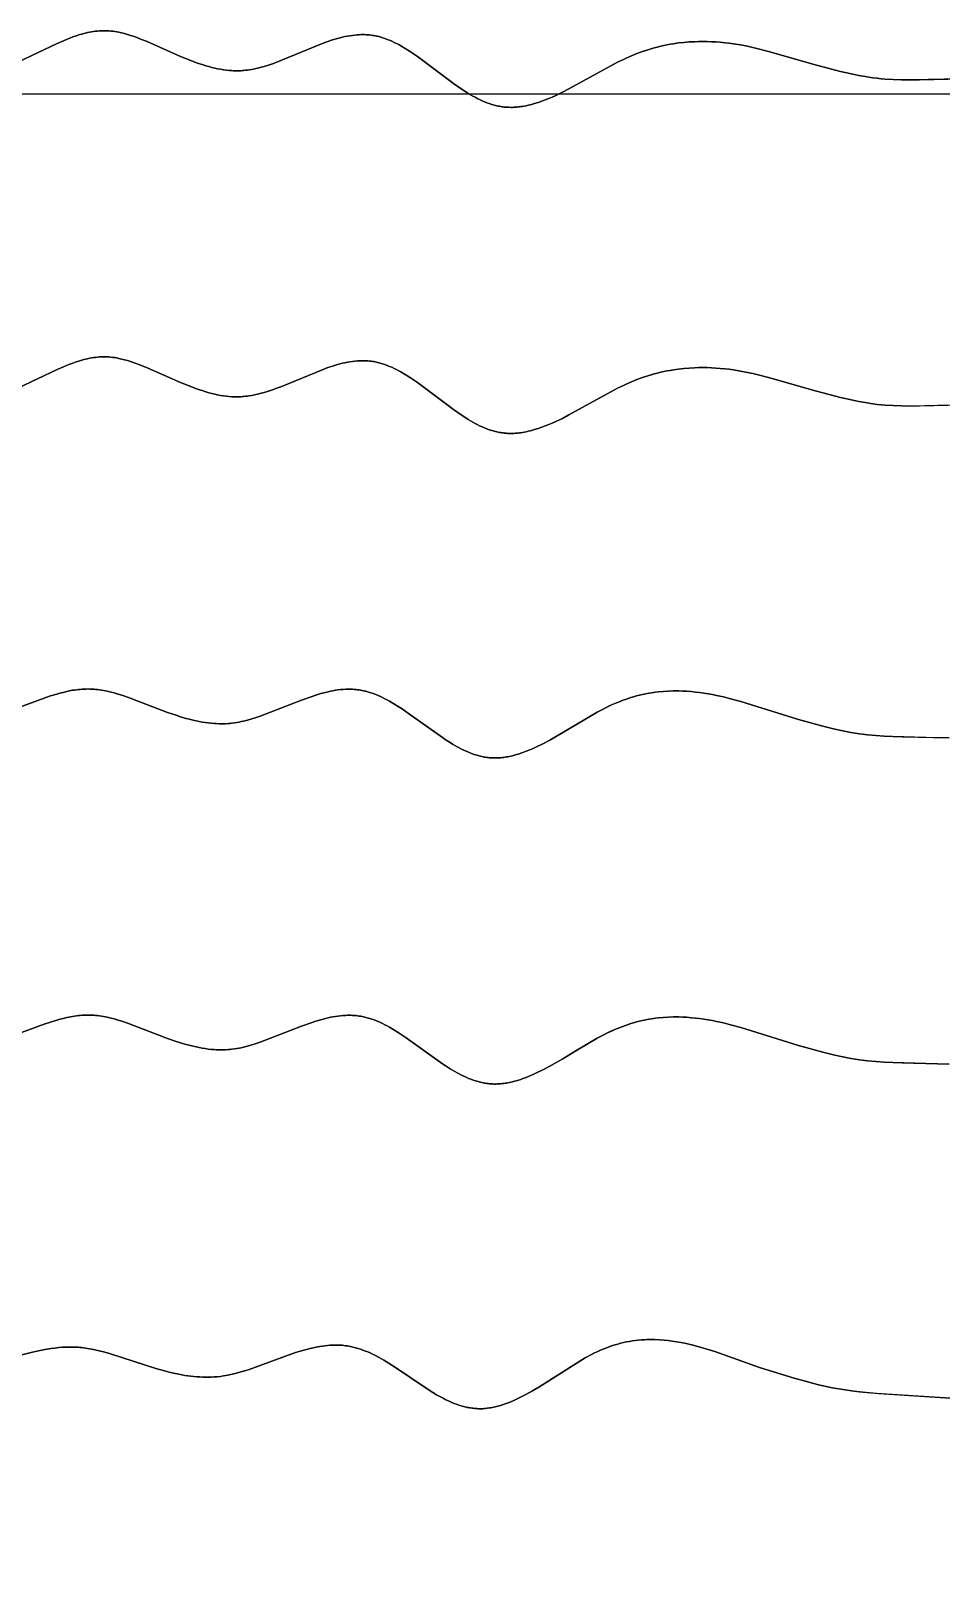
# Model space of a CAD drawing. Header units: feet. Extents: x 0 to 1.5, y 93.18 to 96.08.
# Drawn here: x 0.375 to 0.5625, y 95.6964 to 96.013 of the extents above; entities that cross this region are included whole.
import ezdxf

# ---------------------------------------------------------------- set-up
doc = ezdxf.new("R2010")
doc.units = ezdxf.units.FT
doc.header["$MEASUREMENT"] = 0
doc.layers.add('Default', color=7, linetype='Continuous', true_color=0x000000)

msp = doc.modelspace()

# ---------------------------------------------------------------- linework, layer by layer
at = {"layer": 'Default'}
for points in [[(0.37235, 96.00658), (0.38043, 96.0104), (0.38172, 96.01097), (0.38237, 96.01124), (0.38302, 96.0115), (0.38368, 96.01175), (0.38434, 96.01198), (0.38512, 96.01222), (0.38551, 96.01234), (0.38591, 96.01244), (0.3863, 96.01254), (0.3867, 96.01263), (0.3871, 96.01271), (0.3875, 96.01279), (0.38791, 96.01285), (0.38831, 96.0129), (0.38872, 96.01295), (0.38913, 96.01298), (0.38953, 96.013), (0.38994, 96.01301), (0.39035, 96.01301), (0.39076, 96.013), (0.39106, 96.01298), (0.39149, 96.01295), (0.3919, 96.0129), (0.39231, 96.01284), (0.39272, 96.01277), (0.39312, 96.0127), (0.39372, 96.01257), (0.39432, 96.01242), (0.39492, 96.01225), (0.39551, 96.01207), (0.3961, 96.01188), (0.39669, 96.01167), (0.39784, 96.01124), (0.39898, 96.01078), (0.40584, 96.00775), (0.40759, 96.00702), (0.40847, 96.00668), (0.40936, 96.00636), (0.41048, 96.00598), (0.41108, 96.0058), (0.41167, 96.00563), (0.41228, 96.00547), (0.41288, 96.00533), (0.41349, 96.0052), (0.4141, 96.00508), (0.41471, 96.00498), (0.41533, 96.0049), (0.41576, 96.00486), (0.41638, 96.00481), (0.4167, 96.0048), (0.41701, 96.00479), (0.41733, 96.00478), (0.41764, 96.00478), (0.41795, 96.00479), (0.41827, 96.0048), (0.41859, 96.00483), (0.41891, 96.00485), (0.41923, 96.00488), (0.41954, 96.00492), (0.41999, 96.00498), (0.42043, 96.00506), (0.42088, 96.00514), (0.42132, 96.00523), (0.42176, 96.00533), (0.4222, 96.00544), (0.42308, 96.00568), (0.42395, 96.00595), (0.42481, 96.00624), (0.42566, 96.00654), (0.4265, 96.00686), (0.43519, 96.01043), (0.43617, 96.01079), (0.43716, 96.01112), (0.43816, 96.01142), (0.43867, 96.01156), (0.43917, 96.01168), (0.43968, 96.0118), (0.4402, 96.0119), (0.44071, 96.01199), (0.44123, 96.01207), (0.44176, 96.01214), (0.4423, 96.01218), (0.44266, 96.01221), (0.44301, 96.01222), (0.44336, 96.01222), (0.44371, 96.01222), (0.44405, 96.01221), (0.44439, 96.01219), (0.44473, 96.01216), (0.44507, 96.01212), (0.44541, 96.01207), (0.44567, 96.01203), (0.44592, 96.01198), (0.44618, 96.01193), (0.44643, 96.01187), (0.44669, 96.01181), (0.44694, 96.01174), (0.44744, 96.01159), (0.44793, 96.01143), (0.44842, 96.01125), (0.4489, 96.01106), (0.44938, 96.01085), (0.44985, 96.01063), (0.45031, 96.0104), (0.45077, 96.01016), (0.45123, 96.00991), (0.45213, 96.00939), (0.45301, 96.00884), (0.45384, 96.00829), (0.45467, 96.00771), (0.45632, 96.00651), (0.46206, 96.00216), (0.46364, 96.00105), (0.46418, 96.0007), (0.46508, 96.00013), (0.46555, 95.99985), (0.46601, 95.99958), (0.46649, 95.99932), (0.46696, 95.99907), (0.46744, 95.99884), (0.46793, 95.99861), (0.46842, 95.9984), (0.46892, 95.9982), (0.46943, 95.99801), (0.46994, 95.99785), (0.4702, 95.99777), (0.47046, 95.9977), (0.47072, 95.99763), (0.47098, 95.99757), (0.47125, 95.99751), (0.47151, 95.99746), (0.47178, 95.99741), (0.47204, 95.99737), (0.47227, 95.99734), (0.47251, 95.99732), (0.47274, 95.9973), (0.47297, 95.99728), (0.4732, 95.99727), (0.47344, 95.99726), (0.4739, 95.99725), (0.4742, 95.99725), (0.47449, 95.99727), (0.47478, 95.99728), (0.47508, 95.9973), (0.47537, 95.99733), (0.47566, 95.99737), (0.47595, 95.9974), (0.47624, 95.99745), (0.47663, 95.99751), (0.47701, 95.99759), (0.47746, 95.99768), (0.4779, 95.99779), (0.47834, 95.9979), (0.47877, 95.99803), (0.47951, 95.99826), (0.48023, 95.99851), (0.48096, 95.99878), (0.48168, 95.99907), (0.48239, 95.99937), (0.4831, 95.99969), (0.48448, 96.00035), (0.48584, 96.00105), (0.49446, 96.00583), (0.49581, 96.00653), (0.49719, 96.0072), (0.49761, 96.00739), (0.49871, 96.00788), (0.49983, 96.00833), (0.50097, 96.00874), (0.50211, 96.00912), (0.50276, 96.00931), (0.5034, 96.0095), (0.50405, 96.00967), (0.50471, 96.00983), (0.50536, 96.00997), (0.50602, 96.01011), (0.50668, 96.01023), (0.50734, 96.01034), (0.50842, 96.0105), (0.5095, 96.01062), (0.51059, 96.01071), (0.51168, 96.01077), (0.5125, 96.0108), (0.5134, 96.0108), (0.5143, 96.01079), (0.5152, 96.01076), (0.5161, 96.01071), (0.517, 96.01064), (0.5179, 96.01055), (0.51879, 96.01045), (0.51969, 96.01033), (0.52114, 96.01009), (0.5226, 96.00981), (0.52369, 96.00957), (0.52479, 96.00931), (0.52696, 96.00875), (0.53679, 96.00595), (0.54176, 96.00463), (0.54427, 96.00406), (0.54553, 96.00381), (0.5468, 96.00358), (0.54838, 96.00335), (0.54927, 96.00324), (0.55011, 96.00315), (0.55095, 96.00308), (0.55263, 96.00297), (0.55432, 96.00291), (0.55799, 96.0029), (0.56977, 96.00319)], [(0.56977, 96.00319), (0.55641, 96.00289), (0.55432, 96.00291), (0.55263, 96.00297), (0.55095, 96.00308), (0.55011, 96.00315), (0.54927, 96.00324), (0.54838, 96.00335), (0.5468, 96.00358), (0.54553, 96.00381), (0.54427, 96.00406), (0.54176, 96.00463), (0.53679, 96.00595), (0.52696, 96.00875), (0.52479, 96.00931), (0.52369, 96.00957), (0.5226, 96.00981), (0.52114, 96.01009), (0.51969, 96.01033), (0.51879, 96.01045), (0.5179, 96.01055), (0.517, 96.01064), (0.5161, 96.01071), (0.5152, 96.01076), (0.5143, 96.01079), (0.5134, 96.0108), (0.5125, 96.0108), (0.51168, 96.01077), (0.51059, 96.01071), (0.5095, 96.01062), (0.50842, 96.0105), (0.50734, 96.01034), (0.50668, 96.01023), (0.50602, 96.01011), (0.50536, 96.00997), (0.50471, 96.00983), (0.50405, 96.00967), (0.5034, 96.0095), (0.50276, 96.00931), (0.50211, 96.00912), (0.50097, 96.00874), (0.49983, 96.00833), (0.49871, 96.00788), (0.49761, 96.00739), (0.49719, 96.0072), (0.49581, 96.00653), (0.49446, 96.00583), (0.48584, 96.00105), (0.48448, 96.00035), (0.4831, 95.99969), (0.48239, 95.99937), (0.48168, 95.99907), (0.48096, 95.99878), (0.48023, 95.99851), (0.47951, 95.99826), (0.47877, 95.99803), (0.47834, 95.9979), (0.4779, 95.99779), (0.47746, 95.99768), (0.47701, 95.99759), (0.47663, 95.99751), (0.47624, 95.99745), (0.47595, 95.9974), (0.47566, 95.99737), (0.47537, 95.99733), (0.47508, 95.9973), (0.47478, 95.99728), (0.47449, 95.99727), (0.4742, 95.99725), (0.4739, 95.99725), (0.47344, 95.99726), (0.4732, 95.99727), (0.47297, 95.99728), (0.47274, 95.9973), (0.47251, 95.99732), (0.47227, 95.99734), (0.47204, 95.99737), (0.47178, 95.99741), (0.47151, 95.99746), (0.47125, 95.99751), (0.47098, 95.99757), (0.47072, 95.99763), (0.47046, 95.9977), (0.4702, 95.99777), (0.46994, 95.99785), (0.46943, 95.99801), (0.46892, 95.9982), (0.46842, 95.9984), (0.46793, 95.99861), (0.46744, 95.99884), (0.46696, 95.99907), (0.46649, 95.99932), (0.46601, 95.99958), (0.46555, 95.99985), (0.46508, 96.00013), (0.46418, 96.0007), (0.46364, 96.00105), (0.46206, 96.00216), (0.45632, 96.00651), (0.45467, 96.00771), (0.45384, 96.00829), (0.45301, 96.00884), (0.45213, 96.00939), (0.45123, 96.00991), (0.45077, 96.01016), (0.45031, 96.0104), (0.44985, 96.01063), (0.44938, 96.01085), (0.4489, 96.01106), (0.44842, 96.01125), (0.44793, 96.01143), (0.44744, 96.01159), (0.44694, 96.01174), (0.44669, 96.01181), (0.44643, 96.01187), (0.44618, 96.01193), (0.44592, 96.01198), (0.44567, 96.01203), (0.44541, 96.01207), (0.44507, 96.01212), (0.44473, 96.01216), (0.44439, 96.01219), (0.44405, 96.01221), (0.44371, 96.01222), (0.44336, 96.01222), (0.44301, 96.01222), (0.44266, 96.01221), (0.4423, 96.01218), (0.44176, 96.01214), (0.44123, 96.01207), (0.44071, 96.01199), (0.4402, 96.0119), (0.43968, 96.0118), (0.43917, 96.01168), (0.43867, 96.01156), (0.43816, 96.01142), (0.43716, 96.01112), (0.43617, 96.01079), (0.43519, 96.01043), (0.4265, 96.00686), (0.42566, 96.00654), (0.42481, 96.00624), (0.42395, 96.00595), (0.42308, 96.00568), (0.4222, 96.00544), (0.42176, 96.00533), (0.42132, 96.00523), (0.42088, 96.00514), (0.42043, 96.00506), (0.41999, 96.00498), (0.41954, 96.00492), (0.41923, 96.00488), (0.41891, 96.00485), (0.41859, 96.00483), (0.41827, 96.0048), (0.41795, 96.00479), (0.41764, 96.00478), (0.41733, 96.00478), (0.41701, 96.00479), (0.4167, 96.0048), (0.41638, 96.00481), (0.41576, 96.00486), (0.41533, 96.0049), (0.41471, 96.00498), (0.4141, 96.00508), (0.41349, 96.0052), (0.41288, 96.00533), (0.41228, 96.00547), (0.41167, 96.00563), (0.41108, 96.0058), (0.41048, 96.00598), (0.40936, 96.00636), (0.40847, 96.00668), (0.40759, 96.00702), (0.40584, 96.00775), (0.39898, 96.01078), (0.39784, 96.01124), (0.39669, 96.01167), (0.3961, 96.01188), (0.39551, 96.01207), (0.39492, 96.01225), (0.39432, 96.01242), (0.39372, 96.01257), (0.39312, 96.0127), (0.39272, 96.01277), (0.39231, 96.01284), (0.3919, 96.0129), (0.39149, 96.01295), (0.39106, 96.01298), (0.39076, 96.013), (0.39035, 96.01301), (0.38994, 96.01301), (0.38953, 96.013), (0.38913, 96.01298), (0.38872, 96.01295), (0.38831, 96.0129), (0.38791, 96.01285), (0.3875, 96.01279), (0.3871, 96.01271), (0.3867, 96.01263), (0.3863, 96.01254), (0.38591, 96.01244), (0.38551, 96.01234), (0.38512, 96.01222), (0.38434, 96.01198), (0.38368, 96.01175), (0.38302, 96.0115), (0.38237, 96.01124), (0.38172, 96.01097), (0.38043, 96.0104), (0.37235, 96.00658)], [(0.37235, 95.93946), (0.38043, 95.94329), (0.38172, 95.94386), (0.38237, 95.94413), (0.38302, 95.94439), (0.38368, 95.94463), (0.38434, 95.94486), (0.38512, 95.94511), (0.38551, 95.94522), (0.38591, 95.94533), (0.3863, 95.94543), (0.3867, 95.94552), (0.3871, 95.9456), (0.3875, 95.94567), (0.38791, 95.94574), (0.38831, 95.94579), (0.38872, 95.94584), (0.38913, 95.94587), (0.38953, 95.94589), (0.38994, 95.9459), (0.39035, 95.9459), (0.39076, 95.94589), (0.39106, 95.94587), (0.39149, 95.94583), (0.3919, 95.94579), (0.39231, 95.94573), (0.39272, 95.94566), (0.39312, 95.94559), (0.39372, 95.94545), (0.39432, 95.9453), (0.39492, 95.94514), (0.39551, 95.94496), (0.3961, 95.94476), (0.39669, 95.94456), (0.39784, 95.94412), (0.39898, 95.94366), (0.40584, 95.94063), (0.40759, 95.93991), (0.40847, 95.93957), (0.40936, 95.93925), (0.41048, 95.93887), (0.41108, 95.93869), (0.41167, 95.93852), (0.41228, 95.93836), (0.41288, 95.93821), (0.41349, 95.93808), (0.4141, 95.93797), (0.41471, 95.93787), (0.41533, 95.93779), (0.41576, 95.93775), (0.41638, 95.9377), (0.4167, 95.93768), (0.41701, 95.93767), (0.41733, 95.93767), (0.41764, 95.93767), (0.41795, 95.93768), (0.41827, 95.93769), (0.41859, 95.93771), (0.41891, 95.93774), (0.41923, 95.93777), (0.41954, 95.93781), (0.41999, 95.93787), (0.42043, 95.93794), (0.42088, 95.93803), (0.42132, 95.93812), (0.42176, 95.93822), (0.4222, 95.93833), (0.42308, 95.93857), (0.42395, 95.93884), (0.42481, 95.93912), (0.42566, 95.93943), (0.4265, 95.93975), (0.43519, 95.94332), (0.43617, 95.94368), (0.43716, 95.94401), (0.43816, 95.94431), (0.43867, 95.94444), (0.43917, 95.94457), (0.43968, 95.94469), (0.4402, 95.94479), (0.44071, 95.94488), (0.44123, 95.94496), (0.44176, 95.94502), (0.4423, 95.94507), (0.44266, 95.94509), (0.44301, 95.94511), (0.44336, 95.94511), (0.44371, 95.94511), (0.44405, 95.9451), (0.44439, 95.94507), (0.44473, 95.94504), (0.44507, 95.94501), (0.44541, 95.94496), (0.44567, 95.94492), (0.44592, 95.94487), (0.44618, 95.94482), (0.44643, 95.94476), (0.44669, 95.94469), (0.44694, 95.94463), (0.44744, 95.94448), (0.44793, 95.94432), (0.44842, 95.94414), (0.4489, 95.94394), (0.44938, 95.94374), (0.44985, 95.94352), (0.45031, 95.94329), (0.45077, 95.94305), (0.45123, 95.9428), (0.45213, 95.94227), (0.45301, 95.94173), (0.45384, 95.94118), (0.45467, 95.9406), (0.45632, 95.9394), (0.46206, 95.93505), (0.46364, 95.93394), (0.46418, 95.93359), (0.46508, 95.93302), (0.46555, 95.93274), (0.46601, 95.93247), (0.46649, 95.93221), (0.46696, 95.93196), (0.46744, 95.93172), (0.46793, 95.9315), (0.46842, 95.93129), (0.46892, 95.93109), (0.46943, 95.9309), (0.46994, 95.93074), (0.4702, 95.93066), (0.47046, 95.93059), (0.47072, 95.93052), (0.47098, 95.93046), (0.47125, 95.9304), (0.47151, 95.93035), (0.47178, 95.9303), (0.47204, 95.93026), (0.47227, 95.93023), (0.47251, 95.93021), (0.47274, 95.93018), (0.47297, 95.93017), (0.4732, 95.93015), (0.47344, 95.93014), (0.4739, 95.93014), (0.4742, 95.93014), (0.47449, 95.93015), (0.47478, 95.93017), (0.47508, 95.93019), (0.47537, 95.93022), (0.47566, 95.93025), (0.47595, 95.93029), (0.47624, 95.93034), (0.47663, 95.9304), (0.47701, 95.93047), (0.47746, 95.93057), (0.4779, 95.93068), (0.47834, 95.93079), (0.47877, 95.93092), (0.47951, 95.93114), (0.48023, 95.93139), (0.48096, 95.93167), (0.48168, 95.93195), (0.48239, 95.93226), (0.4831, 95.93257), (0.48448, 95.93324), (0.48584, 95.93393), (0.49446, 95.93871), (0.49581, 95.93942), (0.49719, 95.94009), (0.49761, 95.94028), (0.49871, 95.94076), (0.49983, 95.94121), (0.50097, 95.94163), (0.50211, 95.942), (0.50276, 95.9422), (0.5034, 95.94238), (0.50405, 95.94255), (0.50471, 95.94271), (0.50536, 95.94286), (0.50602, 95.943), (0.50668, 95.94312), (0.50734, 95.94323), (0.50842, 95.94339), (0.5095, 95.94351), (0.51059, 95.9436), (0.51168, 95.94366), (0.5125, 95.94368), (0.5134, 95.94369), (0.5143, 95.94368), (0.5152, 95.94365), (0.5161, 95.9436), (0.517, 95.94353), (0.5179, 95.94344), (0.51879, 95.94334), (0.51969, 95.94321), (0.52114, 95.94298), (0.5226, 95.9427), (0.52369, 95.94246), (0.52479, 95.9422), (0.52696, 95.94163), (0.53679, 95.93883), (0.54176, 95.93752), (0.54427, 95.93695), (0.54553, 95.9367), (0.5468, 95.93647), (0.54838, 95.93623), (0.54927, 95.93612), (0.55011, 95.93604), (0.55095, 95.93596), (0.55263, 95.93586), (0.55432, 95.9358), (0.55799, 95.93578), (0.56977, 95.93608)], [(0.56977, 95.93608), (0.55641, 95.93577), (0.55432, 95.9358), (0.55263, 95.93586), (0.55095, 95.93596), (0.55011, 95.93604), (0.54927, 95.93612), (0.54838, 95.93623), (0.5468, 95.93647), (0.54553, 95.9367), (0.54427, 95.93695), (0.54176, 95.93752), (0.53679, 95.93883), (0.52696, 95.94163), (0.52479, 95.9422), (0.52369, 95.94246), (0.5226, 95.9427), (0.52114, 95.94298), (0.51969, 95.94321), (0.51879, 95.94334), (0.5179, 95.94344), (0.517, 95.94353), (0.5161, 95.9436), (0.5152, 95.94365), (0.5143, 95.94368), (0.5134, 95.94369), (0.5125, 95.94368), (0.51168, 95.94366), (0.51059, 95.9436), (0.5095, 95.94351), (0.50842, 95.94339), (0.50734, 95.94323), (0.50668, 95.94312), (0.50602, 95.943), (0.50536, 95.94286), (0.50471, 95.94271), (0.50405, 95.94255), (0.5034, 95.94238), (0.50276, 95.9422), (0.50211, 95.942), (0.50097, 95.94163), (0.49983, 95.94121), (0.49871, 95.94076), (0.49761, 95.94028), (0.49719, 95.94009), (0.49581, 95.93942), (0.49446, 95.93871), (0.48584, 95.93393), (0.48448, 95.93324), (0.4831, 95.93257), (0.48239, 95.93226), (0.48168, 95.93195), (0.48096, 95.93167), (0.48023, 95.93139), (0.47951, 95.93114), (0.47877, 95.93092), (0.47834, 95.93079), (0.4779, 95.93068), (0.47746, 95.93057), (0.47701, 95.93047), (0.47663, 95.9304), (0.47624, 95.93034), (0.47595, 95.93029), (0.47566, 95.93025), (0.47537, 95.93022), (0.47508, 95.93019), (0.47478, 95.93017), (0.47449, 95.93015), (0.4742, 95.93014), (0.4739, 95.93014), (0.47344, 95.93014), (0.4732, 95.93015), (0.47297, 95.93017), (0.47274, 95.93018), (0.47251, 95.93021), (0.47227, 95.93023), (0.47204, 95.93026), (0.47178, 95.9303), (0.47151, 95.93035), (0.47125, 95.9304), (0.47098, 95.93046), (0.47072, 95.93052), (0.47046, 95.93059), (0.4702, 95.93066), (0.46994, 95.93074), (0.46943, 95.9309), (0.46892, 95.93109), (0.46842, 95.93129), (0.46793, 95.9315), (0.46744, 95.93172), (0.46696, 95.93196), (0.46649, 95.93221), (0.46601, 95.93247), (0.46555, 95.93274), (0.46508, 95.93302), (0.46418, 95.93359), (0.46364, 95.93394), (0.46206, 95.93505), (0.45632, 95.9394), (0.45467, 95.9406), (0.45384, 95.94118), (0.45301, 95.94173), (0.45213, 95.94227), (0.45123, 95.9428), (0.45077, 95.94305), (0.45031, 95.94329), (0.44985, 95.94352), (0.44938, 95.94374), (0.4489, 95.94394), (0.44842, 95.94414), (0.44793, 95.94432), (0.44744, 95.94448), (0.44694, 95.94463), (0.44669, 95.94469), (0.44643, 95.94476), (0.44618, 95.94482), (0.44592, 95.94487), (0.44567, 95.94492), (0.44541, 95.94496), (0.44507, 95.94501), (0.44473, 95.94504), (0.44439, 95.94507), (0.44405, 95.9451), (0.44371, 95.94511), (0.44336, 95.94511), (0.44301, 95.94511), (0.44266, 95.94509), (0.4423, 95.94507), (0.44176, 95.94502), (0.44123, 95.94496), (0.44071, 95.94488), (0.4402, 95.94479), (0.43968, 95.94469), (0.43917, 95.94457), (0.43867, 95.94444), (0.43816, 95.94431), (0.43716, 95.94401), (0.43617, 95.94368), (0.43519, 95.94332), (0.4265, 95.93975), (0.42566, 95.93943), (0.42481, 95.93912), (0.42395, 95.93884), (0.42308, 95.93857), (0.4222, 95.93833), (0.42176, 95.93822), (0.42132, 95.93812), (0.42088, 95.93803), (0.42043, 95.93794), (0.41999, 95.93787), (0.41954, 95.93781), (0.41923, 95.93777), (0.41891, 95.93774), (0.41859, 95.93771), (0.41827, 95.93769), (0.41795, 95.93768), (0.41764, 95.93767), (0.41733, 95.93767), (0.41701, 95.93767), (0.4167, 95.93768), (0.41638, 95.9377), (0.41576, 95.93775), (0.41533, 95.93779), (0.41471, 95.93787), (0.4141, 95.93797), (0.41349, 95.93808), (0.41288, 95.93821), (0.41228, 95.93836), (0.41167, 95.93852), (0.41108, 95.93869), (0.41048, 95.93887), (0.40936, 95.93925), (0.40847, 95.93957), (0.40759, 95.93991), (0.40584, 95.94063), (0.39898, 95.94366), (0.39784, 95.94412), (0.39669, 95.94456), (0.3961, 95.94476), (0.39551, 95.94496), (0.39492, 95.94514), (0.39432, 95.9453), (0.39372, 95.94545), (0.39312, 95.94559), (0.39272, 95.94566), (0.39231, 95.94573), (0.3919, 95.94579), (0.39149, 95.94583), (0.39106, 95.94587), (0.39076, 95.94589), (0.39035, 95.9459), (0.38994, 95.9459), (0.38953, 95.94589), (0.38913, 95.94587), (0.38872, 95.94584), (0.38831, 95.94579), (0.38791, 95.94574), (0.3875, 95.94567), (0.3871, 95.9456), (0.3867, 95.94552), (0.3863, 95.94543), (0.38591, 95.94533), (0.38551, 95.94522), (0.38512, 95.94511), (0.38434, 95.94486), (0.38368, 95.94463), (0.38302, 95.94439), (0.38237, 95.94413), (0.38172, 95.94386), (0.38043, 95.94329), (0.37235, 95.93946)], [(0.36975, 95.87271), (0.37779, 95.87566), (0.37906, 95.87609), (0.38035, 95.87649), (0.381, 95.87668), (0.38165, 95.87684), (0.38244, 95.87703), (0.38323, 95.87719), (0.38362, 95.87726), (0.38402, 95.87732), (0.38442, 95.87737), (0.38481, 95.87742), (0.38521, 95.87746), (0.38561, 95.87749), (0.38601, 95.87751), (0.38641, 95.87752), (0.38682, 95.87753), (0.38722, 95.87752), (0.38763, 95.87751), (0.38803, 95.87748), (0.38834, 95.87746), (0.38876, 95.87741), (0.38917, 95.87736), (0.38958, 95.8773), (0.38999, 95.87723), (0.39039, 95.87715), (0.39099, 95.87702), (0.39159, 95.87688), (0.39218, 95.87672), (0.39277, 95.87655), (0.39395, 95.87619), (0.39511, 95.87579), (0.40318, 95.87272), (0.40495, 95.87211), (0.40584, 95.87183), (0.40674, 95.87156), (0.40787, 95.87125), (0.40847, 95.8711), (0.40908, 95.87097), (0.40969, 95.87084), (0.4103, 95.87073), (0.41091, 95.87063), (0.41152, 95.87055), (0.41214, 95.87048), (0.41276, 95.87042), (0.41319, 95.8704), (0.41382, 95.87037), (0.41445, 95.87037), (0.41509, 95.87039), (0.41572, 95.87043), (0.41604, 95.87046), (0.41636, 95.87049), (0.417, 95.87057), (0.41745, 95.87065), (0.41789, 95.87073), (0.41833, 95.87081), (0.41878, 95.87091), (0.41966, 95.87113), (0.42054, 95.87137), (0.42141, 95.87164), (0.42227, 95.87193), (0.43077, 95.87524), (0.43272, 95.87595), (0.43371, 95.87628), (0.43471, 95.87658), (0.43571, 95.87684), (0.43622, 95.87696), (0.43673, 95.87707), (0.43724, 95.87717), (0.43776, 95.87726), (0.43827, 95.87734), (0.43879, 95.8774), (0.43933, 95.87744), (0.43987, 95.87748), (0.44023, 95.87749), (0.44058, 95.87749), (0.44093, 95.87748), (0.44128, 95.87747), (0.44163, 95.87745), (0.44198, 95.87742), (0.44232, 95.87738), (0.44266, 95.87733), (0.443, 95.87727), (0.44326, 95.87723), (0.44352, 95.87717), (0.44378, 95.87711), (0.44403, 95.87705), (0.44454, 95.87691), (0.44504, 95.87676), (0.44554, 95.87659), (0.44603, 95.8764), (0.44652, 95.8762), (0.447, 95.87599), (0.44747, 95.87577), (0.44794, 95.87553), (0.44841, 95.87529), (0.44887, 95.87504), (0.44978, 95.87451), (0.45067, 95.87396), (0.4515, 95.87342), (0.45234, 95.87286), (0.45977, 95.86752), (0.46056, 95.86699), (0.46135, 95.86649), (0.46188, 95.86616), (0.46279, 95.86565), (0.46325, 95.8654), (0.46372, 95.86516), (0.46419, 95.86493), (0.46466, 95.86471), (0.46514, 95.86451), (0.46563, 95.86431), (0.46612, 95.86413), (0.46662, 95.86397), (0.46712, 95.86382), (0.46737, 95.86375), (0.46762, 95.86369), (0.46788, 95.86363), (0.46814, 95.86358), (0.46839, 95.86353), (0.46865, 95.86349), (0.46891, 95.86345), (0.46917, 95.86341), (0.46943, 95.86339), (0.46969, 95.86337), (0.46992, 95.86335), (0.47015, 95.86334), (0.47038, 95.86333), (0.47061, 95.86333), (0.47084, 95.86334), (0.47107, 95.86334), (0.47153, 95.86337), (0.47182, 95.86339), (0.47211, 95.86342), (0.4724, 95.86345), (0.47269, 95.8635), (0.47298, 95.86354), (0.47326, 95.86359), (0.47384, 95.86371), (0.47421, 95.8638), (0.47459, 95.8639), (0.47503, 95.86402), (0.47546, 95.86415), (0.4759, 95.86429), (0.47632, 95.86444), (0.47704, 95.8647), (0.47775, 95.86499), (0.47846, 95.8653), (0.47917, 95.86562), (0.48056, 95.86631), (0.48191, 95.86702), (0.48458, 95.86855), (0.48722, 95.87014), (0.48943, 95.87146), (0.49167, 95.87275), (0.49299, 95.87346), (0.49366, 95.87379), (0.49474, 95.87431), (0.49528, 95.87454), (0.49582, 95.87477), (0.49636, 95.87499), (0.4969, 95.8752), (0.49745, 95.8754), (0.49801, 95.87558), (0.49856, 95.87576), (0.49913, 95.87593), (0.49975, 95.8761), (0.50038, 95.87626), (0.50101, 95.87641), (0.50165, 95.87654), (0.50228, 95.87666), (0.50292, 95.87677), (0.50357, 95.87686), (0.50421, 95.87694), (0.50526, 95.87704), (0.50632, 95.8771), (0.50737, 95.87713), (0.50843, 95.87713), (0.50923, 95.87711), (0.51011, 95.87706), (0.51099, 95.877), (0.51187, 95.87691), (0.51275, 95.87681), (0.51363, 95.87668), (0.5145, 95.87654), (0.51537, 95.87639), (0.51624, 95.87622), (0.51767, 95.8759), (0.51909, 95.87554), (0.52124, 95.87494), (0.53312, 95.87126), (0.5381, 95.86987), (0.54062, 95.86926), (0.54188, 95.86899), (0.54385, 95.86861), (0.54564, 95.86833), (0.54733, 95.86811), (0.54903, 95.86795), (0.55073, 95.86783), (0.55444, 95.86766), (0.56412, 95.86745)], [(0.56412, 95.86745), (0.56175, 95.86749), (0.55244, 95.86774), (0.55073, 95.86783), (0.54903, 95.86795), (0.54733, 95.86811), (0.54564, 95.86833), (0.54385, 95.86861), (0.54188, 95.86899), (0.54062, 95.86926), (0.5381, 95.86987), (0.53312, 95.87126), (0.52124, 95.87494), (0.51909, 95.87554), (0.51767, 95.8759), (0.51624, 95.87622), (0.51537, 95.87639), (0.5145, 95.87654), (0.51363, 95.87668), (0.51275, 95.87681), (0.51187, 95.87691), (0.51099, 95.877), (0.51011, 95.87706), (0.50923, 95.87711), (0.50843, 95.87713), (0.50737, 95.87713), (0.50632, 95.8771), (0.50526, 95.87704), (0.50421, 95.87694), (0.50357, 95.87686), (0.50292, 95.87677), (0.50228, 95.87666), (0.50165, 95.87654), (0.50101, 95.87641), (0.50038, 95.87626), (0.49975, 95.8761), (0.49913, 95.87593), (0.49856, 95.87576), (0.49801, 95.87558), (0.49745, 95.8754), (0.4969, 95.8752), (0.49636, 95.87499), (0.49582, 95.87477), (0.49528, 95.87454), (0.49434, 95.87412), (0.49366, 95.87379), (0.49299, 95.87346), (0.49167, 95.87275), (0.48943, 95.87146), (0.48722, 95.87014), (0.48458, 95.86855), (0.48191, 95.86702), (0.48056, 95.86631), (0.47917, 95.86562), (0.47846, 95.8653), (0.47775, 95.86499), (0.47704, 95.8647), (0.47632, 95.86444), (0.4759, 95.86429), (0.47546, 95.86415), (0.47503, 95.86402), (0.47459, 95.8639), (0.47421, 95.8638), (0.47384, 95.86371), (0.47326, 95.86359), (0.47298, 95.86354), (0.47269, 95.8635), (0.4724, 95.86345), (0.47211, 95.86342), (0.47182, 95.86339), (0.47153, 95.86337), (0.47107, 95.86334), (0.47084, 95.86334), (0.47061, 95.86333), (0.47038, 95.86333), (0.47015, 95.86334), (0.46992, 95.86335), (0.46969, 95.86337), (0.46943, 95.86339), (0.46917, 95.86341), (0.46891, 95.86345), (0.46865, 95.86349), (0.46839, 95.86353), (0.46814, 95.86358), (0.46788, 95.86363), (0.46762, 95.86369), (0.46737, 95.86375), (0.46712, 95.86382), (0.46662, 95.86397), (0.46612, 95.86413), (0.46563, 95.86431), (0.46514, 95.86451), (0.46466, 95.86471), (0.46419, 95.86493), (0.46372, 95.86516), (0.46325, 95.8654), (0.46279, 95.86565), (0.46188, 95.86616), (0.46135, 95.86649), (0.46056, 95.86699), (0.45977, 95.86752), (0.45234, 95.87286), (0.4515, 95.87342), (0.45067, 95.87396), (0.44978, 95.87451), (0.44887, 95.87504), (0.44841, 95.87529), (0.44794, 95.87553), (0.44747, 95.87577), (0.447, 95.87599), (0.44652, 95.8762), (0.44603, 95.8764), (0.44554, 95.87659), (0.44504, 95.87676), (0.44454, 95.87691), (0.44403, 95.87705), (0.44378, 95.87711), (0.44352, 95.87717), (0.44326, 95.87723), (0.443, 95.87727), (0.44266, 95.87733), (0.44232, 95.87738), (0.44198, 95.87742), (0.44163, 95.87745), (0.44128, 95.87747), (0.44093, 95.87748), (0.44058, 95.87749), (0.44023, 95.87749), (0.43987, 95.87748), (0.43933, 95.87744), (0.43879, 95.8774), (0.43827, 95.87734), (0.43776, 95.87726), (0.43724, 95.87717), (0.43673, 95.87707), (0.43622, 95.87696), (0.43571, 95.87684), (0.43471, 95.87658), (0.43371, 95.87628), (0.43272, 95.87595), (0.43077, 95.87524), (0.42227, 95.87193), (0.42141, 95.87164), (0.42054, 95.87137), (0.41966, 95.87113), (0.41878, 95.87091), (0.41833, 95.87081), (0.41789, 95.87073), (0.41745, 95.87065), (0.417, 95.87057), (0.41636, 95.87049), (0.41604, 95.87046), (0.41572, 95.87043), (0.41509, 95.87039), (0.41445, 95.87037), (0.41382, 95.87037), (0.41319, 95.8704), (0.41276, 95.87042), (0.41214, 95.87048), (0.41152, 95.87055), (0.41091, 95.87063), (0.4103, 95.87073), (0.40969, 95.87084), (0.40908, 95.87097), (0.40847, 95.8711), (0.40787, 95.87125), (0.40674, 95.87156), (0.40584, 95.87183), (0.40495, 95.87211), (0.40318, 95.87272), (0.39511, 95.87579), (0.39395, 95.87619), (0.39277, 95.87655), (0.39218, 95.87672), (0.39159, 95.87688), (0.39099, 95.87702), (0.39039, 95.87715), (0.38999, 95.87723), (0.38958, 95.8773), (0.38917, 95.87736), (0.38876, 95.87741), (0.38834, 95.87746), (0.38803, 95.87748), (0.38763, 95.87751), (0.38722, 95.87752), (0.38682, 95.87753), (0.38641, 95.87752), (0.38601, 95.87751), (0.38561, 95.87749), (0.38521, 95.87746), (0.38481, 95.87742), (0.38442, 95.87737), (0.38402, 95.87732), (0.38362, 95.87726), (0.38323, 95.87719), (0.38244, 95.87703), (0.38165, 95.87684), (0.381, 95.87668), (0.38035, 95.87649), (0.37906, 95.87609), (0.37779, 95.87566), (0.36975, 95.87271)], [(0.36975, 95.8056), (0.37779, 95.80855), (0.37906, 95.80898), (0.38035, 95.80938), (0.381, 95.80956), (0.38165, 95.80973), (0.38244, 95.80992), (0.38323, 95.81007), (0.38362, 95.81014), (0.38402, 95.81021), (0.38442, 95.81026), (0.38481, 95.81031), (0.38521, 95.81035), (0.38561, 95.81038), (0.38601, 95.8104), (0.38641, 95.81041), (0.38682, 95.81042), (0.38722, 95.81041), (0.38763, 95.8104), (0.38803, 95.81037), (0.38834, 95.81035), (0.38876, 95.8103), (0.38917, 95.81025), (0.38958, 95.81019), (0.38999, 95.81012), (0.39039, 95.81004), (0.39099, 95.80991), (0.39159, 95.80977), (0.39218, 95.80961), (0.39277, 95.80944), (0.39395, 95.80908), (0.39511, 95.80868), (0.40318, 95.80561), (0.40495, 95.805), (0.40584, 95.80472), (0.40674, 95.80445), (0.40787, 95.80414), (0.40847, 95.80399), (0.40908, 95.80385), (0.40969, 95.80373), (0.4103, 95.80362), (0.41091, 95.80352), (0.41152, 95.80343), (0.41214, 95.80336), (0.41276, 95.80331), (0.41319, 95.80328), (0.41382, 95.80326), (0.41445, 95.80326), (0.41509, 95.80328), (0.41572, 95.80332), (0.41604, 95.80334), (0.41636, 95.80338), (0.417, 95.80346), (0.41745, 95.80353), (0.41789, 95.80361), (0.41833, 95.8037), (0.41878, 95.8038), (0.41966, 95.80402), (0.42054, 95.80426), (0.42141, 95.80453), (0.42227, 95.80481), (0.43077, 95.80813), (0.43272, 95.80884), (0.43371, 95.80916), (0.43471, 95.80946), (0.43571, 95.80973), (0.43622, 95.80985), (0.43673, 95.80996), (0.43724, 95.81006), (0.43776, 95.81015), (0.43827, 95.81022), (0.43879, 95.81028), (0.43933, 95.81033), (0.43987, 95.81036), (0.44023, 95.81037), (0.44058, 95.81038), (0.44093, 95.81037), (0.44128, 95.81036), (0.44163, 95.81033), (0.44198, 95.8103), (0.44232, 95.81027), (0.44266, 95.81022), (0.443, 95.81016), (0.44326, 95.81011), (0.44352, 95.81006), (0.44378, 95.81), (0.44403, 95.80994), (0.44454, 95.8098), (0.44504, 95.80964), (0.44554, 95.80947), (0.44603, 95.80929), (0.44652, 95.80909), (0.447, 95.80888), (0.44747, 95.80865), (0.44794, 95.80842), (0.44841, 95.80818), (0.44887, 95.80793), (0.44978, 95.8074), (0.45067, 95.80685), (0.4515, 95.80631), (0.45234, 95.80575), (0.45977, 95.8004), (0.46056, 95.79988), (0.46135, 95.79938), (0.46188, 95.79905), (0.46279, 95.79853), (0.46325, 95.79829), (0.46372, 95.79805), (0.46419, 95.79782), (0.46466, 95.7976), (0.46514, 95.79739), (0.46563, 95.7972), (0.46612, 95.79702), (0.46662, 95.79686), (0.46712, 95.79671), (0.46737, 95.79664), (0.46762, 95.79658), (0.46788, 95.79652), (0.46814, 95.79647), (0.46839, 95.79642), (0.46865, 95.79637), (0.46891, 95.79634), (0.46917, 95.7963), (0.46943, 95.79627), (0.46969, 95.79625), (0.46992, 95.79624), (0.47015, 95.79623), (0.47038, 95.79622), (0.47061, 95.79622), (0.47084, 95.79622), (0.47107, 95.79623), (0.47153, 95.79625), (0.47182, 95.79628), (0.47211, 95.79631), (0.4724, 95.79634), (0.47269, 95.79638), (0.47298, 95.79643), (0.47326, 95.79648), (0.47384, 95.7966), (0.47421, 95.79669), (0.47459, 95.79678), (0.47503, 95.79691), (0.47546, 95.79704), (0.4759, 95.79718), (0.47632, 95.79733), (0.47704, 95.79759), (0.47775, 95.79788), (0.47846, 95.79819), (0.47917, 95.79851), (0.48056, 95.79919), (0.48191, 95.79991), (0.48458, 95.80144), (0.48722, 95.80302), (0.48943, 95.80435), (0.49167, 95.80564), (0.49299, 95.80634), (0.49366, 95.80668), (0.49474, 95.80719), (0.49528, 95.80743), (0.49582, 95.80766), (0.49636, 95.80788), (0.4969, 95.80809), (0.49745, 95.80828), (0.49801, 95.80847), (0.49856, 95.80865), (0.49913, 95.80882), (0.49975, 95.80899), (0.50038, 95.80915), (0.50101, 95.8093), (0.50165, 95.80943), (0.50228, 95.80955), (0.50292, 95.80966), (0.50357, 95.80975), (0.50421, 95.80983), (0.50526, 95.80993), (0.50632, 95.80999), (0.50737, 95.81002), (0.50843, 95.81002), (0.50923, 95.81), (0.51011, 95.80995), (0.51099, 95.80988), (0.51187, 95.8098), (0.51275, 95.80969), (0.51363, 95.80957), (0.5145, 95.80943), (0.51537, 95.80928), (0.51624, 95.8091), (0.51767, 95.80879), (0.51909, 95.80843), (0.52124, 95.80783), (0.53312, 95.80415), (0.5381, 95.80276), (0.54062, 95.80215), (0.54188, 95.80187), (0.54385, 95.8015), (0.54564, 95.80121), (0.54733, 95.801), (0.54903, 95.80084), (0.55073, 95.80072), (0.55444, 95.80055), (0.56412, 95.80034)], [(0.56412, 95.80034), (0.56175, 95.80037), (0.55244, 95.80063), (0.55073, 95.80072), (0.54903, 95.80084), (0.54733, 95.801), (0.54564, 95.80121), (0.54385, 95.8015), (0.54188, 95.80187), (0.54062, 95.80215), (0.5381, 95.80276), (0.53312, 95.80415), (0.52124, 95.80783), (0.51909, 95.80843), (0.51767, 95.80879), (0.51624, 95.8091), (0.51537, 95.80928), (0.5145, 95.80943), (0.51363, 95.80957), (0.51275, 95.80969), (0.51187, 95.8098), (0.51099, 95.80988), (0.51011, 95.80995), (0.50923, 95.81), (0.50843, 95.81002), (0.50737, 95.81002), (0.50632, 95.80999), (0.50526, 95.80993), (0.50421, 95.80983), (0.50357, 95.80975), (0.50292, 95.80966), (0.50228, 95.80955), (0.50165, 95.80943), (0.50101, 95.8093), (0.50038, 95.80915), (0.49975, 95.80899), (0.49913, 95.80882), (0.49856, 95.80865), (0.49801, 95.80847), (0.49745, 95.80828), (0.4969, 95.80809), (0.49636, 95.80788), (0.49582, 95.80766), (0.49528, 95.80743), (0.49434, 95.80701), (0.49366, 95.80668), (0.49299, 95.80634), (0.49167, 95.80564), (0.48943, 95.80435), (0.48722, 95.80302), (0.48458, 95.80144), (0.48191, 95.79991), (0.48056, 95.79919), (0.47917, 95.79851), (0.47846, 95.79819), (0.47775, 95.79788), (0.47704, 95.79759), (0.47632, 95.79733), (0.4759, 95.79718), (0.47546, 95.79704), (0.47503, 95.79691), (0.47459, 95.79678), (0.47421, 95.79669), (0.47384, 95.7966), (0.47326, 95.79648), (0.47298, 95.79643), (0.47269, 95.79638), (0.4724, 95.79634), (0.47211, 95.79631), (0.47182, 95.79628), (0.47153, 95.79625), (0.47107, 95.79623), (0.47084, 95.79622), (0.47061, 95.79622), (0.47038, 95.79622), (0.47015, 95.79623), (0.46992, 95.79624), (0.46969, 95.79625), (0.46943, 95.79627), (0.46917, 95.7963), (0.46891, 95.79634), (0.46865, 95.79637), (0.46839, 95.79642), (0.46814, 95.79647), (0.46788, 95.79652), (0.46762, 95.79658), (0.46737, 95.79664), (0.46712, 95.79671), (0.46662, 95.79686), (0.46612, 95.79702), (0.46563, 95.7972), (0.46514, 95.79739), (0.46466, 95.7976), (0.46419, 95.79782), (0.46372, 95.79805), (0.46325, 95.79829), (0.46279, 95.79853), (0.46188, 95.79905), (0.46135, 95.79938), (0.46056, 95.79988), (0.45977, 95.8004), (0.45234, 95.80575), (0.4515, 95.80631), (0.45067, 95.80685), (0.44978, 95.8074), (0.44887, 95.80793), (0.44841, 95.80818), (0.44794, 95.80842), (0.44747, 95.80865), (0.447, 95.80888), (0.44652, 95.80909), (0.44603, 95.80929), (0.44554, 95.80947), (0.44504, 95.80964), (0.44454, 95.8098), (0.44403, 95.80994), (0.44378, 95.81), (0.44352, 95.81006), (0.44326, 95.81011), (0.443, 95.81016), (0.44266, 95.81022), (0.44232, 95.81027), (0.44198, 95.8103), (0.44163, 95.81033), (0.44128, 95.81036), (0.44093, 95.81037), (0.44058, 95.81038), (0.44023, 95.81037), (0.43987, 95.81036), (0.43933, 95.81033), (0.43879, 95.81028), (0.43827, 95.81022), (0.43776, 95.81015), (0.43724, 95.81006), (0.43673, 95.80996), (0.43622, 95.80985), (0.43571, 95.80973), (0.43471, 95.80946), (0.43371, 95.80916), (0.43272, 95.80884), (0.43077, 95.80813), (0.42227, 95.80481), (0.42141, 95.80453), (0.42054, 95.80426), (0.41966, 95.80402), (0.41878, 95.8038), (0.41833, 95.8037), (0.41789, 95.80361), (0.41745, 95.80353), (0.417, 95.80346), (0.41636, 95.80338), (0.41604, 95.80334), (0.41572, 95.80332), (0.41509, 95.80328), (0.41445, 95.80326), (0.41382, 95.80326), (0.41319, 95.80328), (0.41276, 95.80331), (0.41214, 95.80336), (0.41152, 95.80343), (0.41091, 95.80352), (0.4103, 95.80362), (0.40969, 95.80373), (0.40908, 95.80385), (0.40847, 95.80399), (0.40787, 95.80414), (0.40674, 95.80445), (0.40584, 95.80472), (0.40495, 95.805), (0.40318, 95.80561), (0.39511, 95.80868), (0.39395, 95.80908), (0.39277, 95.80944), (0.39218, 95.80961), (0.39159, 95.80977), (0.39099, 95.80991), (0.39039, 95.81004), (0.38999, 95.81012), (0.38958, 95.81019), (0.38917, 95.81025), (0.38876, 95.8103), (0.38834, 95.81035), (0.38803, 95.81037), (0.38763, 95.8104), (0.38722, 95.81041), (0.38682, 95.81042), (0.38641, 95.81041), (0.38601, 95.8104), (0.38561, 95.81038), (0.38521, 95.81035), (0.38481, 95.81031), (0.38442, 95.81026), (0.38402, 95.81021), (0.38362, 95.81014), (0.38323, 95.81007), (0.38244, 95.80992), (0.38165, 95.80973), (0.381, 95.80956), (0.38035, 95.80938), (0.37906, 95.80898), (0.37779, 95.80855), (0.36975, 95.8056)], [(0.36732, 95.73902), (0.37534, 95.74102), (0.3766, 95.74131), (0.37788, 95.74156), (0.37916, 95.74177), (0.37995, 95.74188), (0.38075, 95.74196), (0.38155, 95.74203), (0.38234, 95.74207), (0.38314, 95.74208), (0.38393, 95.74207), (0.38433, 95.74206), (0.38473, 95.74203), (0.38513, 95.742), (0.38584, 95.74193), (0.38626, 95.74187), (0.38708, 95.74174), (0.3879, 95.74158), (0.3885, 95.74146), (0.38909, 95.74132), (0.39028, 95.74101), (0.39145, 95.74067), (0.40079, 95.73767), (0.40257, 95.73716), (0.40347, 95.73693), (0.40437, 95.73672), (0.40551, 95.73648), (0.40674, 95.73626), (0.40735, 95.73617), (0.40797, 95.73609), (0.40858, 95.73602), (0.4092, 95.73596), (0.40982, 95.73592), (0.41044, 95.73589), (0.41088, 95.73588), (0.41152, 95.73588), (0.41215, 95.73589), (0.41279, 95.73593), (0.41342, 95.73598), (0.41407, 95.73605), (0.41472, 95.73615), (0.41516, 95.73622), (0.4156, 95.73631), (0.41648, 95.7365), (0.41736, 95.73671), (0.41824, 95.73695), (0.41911, 95.73721), (0.41998, 95.73749), (0.42952, 95.74093), (0.43051, 95.74124), (0.43151, 95.74153), (0.43251, 95.74179), (0.43353, 95.74201), (0.43404, 95.74211), (0.43455, 95.7422), (0.43506, 95.74228), (0.43558, 95.74235), (0.43609, 95.74241), (0.43661, 95.74245), (0.43715, 95.74248), (0.4377, 95.74249), (0.43807, 95.74249), (0.43842, 95.74248), (0.43877, 95.74246), (0.43913, 95.74244), (0.43948, 95.7424), (0.43983, 95.74236), (0.44018, 95.74232), (0.44052, 95.74226), (0.44087, 95.7422), (0.44113, 95.74214), (0.44138, 95.74208), (0.4419, 95.74195), (0.44241, 95.7418), (0.44291, 95.74164), (0.44342, 95.74147), (0.44391, 95.74127), (0.4444, 95.74107), (0.44489, 95.74086), (0.44537, 95.74063), (0.44584, 95.7404), (0.44678, 95.73991), (0.44771, 95.73939), (0.44862, 95.73884), (0.4503, 95.73777), (0.45624, 95.73374), (0.45779, 95.73275), (0.45858, 95.73227), (0.45937, 95.73182), (0.45991, 95.73154), (0.46036, 95.73131), (0.46081, 95.73109), (0.46128, 95.73087), (0.46174, 95.73067), (0.46221, 95.73048), (0.46269, 95.7303), (0.46317, 95.73014), (0.46365, 95.72998), (0.46414, 95.72985), (0.46464, 95.72973), (0.46489, 95.72967), (0.46513, 95.72962), (0.46538, 95.72958), (0.46563, 95.72954), (0.46589, 95.7295), (0.46614, 95.72947), (0.46639, 95.72944), (0.46664, 95.72942), (0.4669, 95.72941), (0.46715, 95.7294), (0.46741, 95.72939), (0.46766, 95.72939), (0.46789, 95.72939), (0.46812, 95.7294), (0.46834, 95.72942), (0.46857, 95.72943), (0.46902, 95.72948), (0.46947, 95.72954), (0.46976, 95.72959), (0.47005, 95.72964), (0.47033, 95.7297), (0.47062, 95.72976), (0.47118, 95.7299), (0.47174, 95.73006), (0.47212, 95.73018), (0.47249, 95.7303), (0.47292, 95.73045), (0.47334, 95.73061), (0.47419, 95.73096), (0.47489, 95.73127), (0.47558, 95.7316), (0.47628, 95.73195), (0.47696, 95.73231), (0.47832, 95.73307), (0.47964, 95.73385), (0.48809, 95.73919), (0.48918, 95.73983), (0.49046, 95.74053), (0.49112, 95.74087), (0.49177, 95.74118), (0.49217, 95.74136), (0.49269, 95.74159), (0.49321, 95.74181), (0.49374, 95.74201), (0.49427, 95.7422), (0.4948, 95.74238), (0.49534, 95.74255), (0.49588, 95.74271), (0.49643, 95.74285), (0.49704, 95.743), (0.49765, 95.74313), (0.49827, 95.74325), (0.49888, 95.74335), (0.4995, 95.74343), (0.50012, 95.7435), (0.50075, 95.74356), (0.50137, 95.74359), (0.50189, 95.74362), (0.5024, 95.74363), (0.50291, 95.74363), (0.50342, 95.74362), (0.50445, 95.74358), (0.50547, 95.7435), (0.50625, 95.74342), (0.50711, 95.74331), (0.50798, 95.74318), (0.50884, 95.74303), (0.50969, 95.74286), (0.51055, 95.74267), (0.5114, 95.74247), (0.51309, 95.74202), (0.51449, 95.74161), (0.51588, 95.74117), (0.52509, 95.7379), (0.52973, 95.73641), (0.53222, 95.73566), (0.53472, 95.73496), (0.53724, 95.73433), (0.53978, 95.73377), (0.54048, 95.73363), (0.54228, 95.73332), (0.54399, 95.73307), (0.5457, 95.73286), (0.54955, 95.7325), (0.56758, 95.73134)], [(0.56758, 95.73134), (0.54914, 95.73254), (0.5457, 95.73286), (0.54399, 95.73307), (0.54228, 95.73332), (0.54048, 95.73363), (0.53978, 95.73377), (0.53724, 95.73433), (0.53472, 95.73496), (0.53222, 95.73566), (0.52973, 95.73641), (0.52509, 95.7379), (0.51588, 95.74117), (0.51449, 95.74161), (0.51309, 95.74202), (0.5114, 95.74247), (0.51055, 95.74267), (0.50969, 95.74286), (0.50884, 95.74303), (0.50798, 95.74318), (0.50711, 95.74331), (0.50625, 95.74342), (0.50547, 95.7435), (0.50445, 95.74358), (0.50342, 95.74362), (0.50291, 95.74363), (0.5024, 95.74363), (0.50189, 95.74362), (0.50137, 95.74359), (0.50075, 95.74356), (0.50012, 95.7435), (0.4995, 95.74343), (0.49888, 95.74335), (0.49827, 95.74325), (0.49765, 95.74313), (0.49704, 95.743), (0.49643, 95.74285), (0.49588, 95.74271), (0.49534, 95.74255), (0.4948, 95.74238), (0.49427, 95.7422), (0.49374, 95.74201), (0.49321, 95.74181), (0.49269, 95.74159), (0.49217, 95.74136), (0.49177, 95.74118), (0.49112, 95.74087), (0.49046, 95.74053), (0.48918, 95.73983), (0.48809, 95.73919), (0.47964, 95.73385), (0.47832, 95.73307), (0.47696, 95.73231), (0.47628, 95.73195), (0.47558, 95.7316), (0.47489, 95.73127), (0.47419, 95.73096), (0.47334, 95.73061), (0.47292, 95.73045), (0.47249, 95.7303), (0.47212, 95.73018), (0.47174, 95.73006), (0.47118, 95.7299), (0.47062, 95.72976), (0.47033, 95.7297), (0.47005, 95.72964), (0.46976, 95.72959), (0.46947, 95.72954), (0.46902, 95.72948), (0.46857, 95.72943), (0.46834, 95.72942), (0.46812, 95.7294), (0.46789, 95.72939), (0.46766, 95.72939), (0.46741, 95.72939), (0.46715, 95.7294), (0.4669, 95.72941), (0.46664, 95.72942), (0.46639, 95.72944), (0.46614, 95.72947), (0.46589, 95.7295), (0.46563, 95.72954), (0.46538, 95.72958), (0.46513, 95.72962), (0.46489, 95.72967), (0.46464, 95.72973), (0.46414, 95.72985), (0.46365, 95.72998), (0.46317, 95.73014), (0.46269, 95.7303), (0.46221, 95.73048), (0.46174, 95.73067), (0.46128, 95.73087), (0.46081, 95.73109), (0.46036, 95.73131), (0.45991, 95.73154), (0.45937, 95.73182), (0.45858, 95.73227), (0.45779, 95.73275), (0.45624, 95.73374), (0.4503, 95.73777), (0.44862, 95.73884), (0.44771, 95.73939), (0.44678, 95.73991), (0.44584, 95.7404), (0.44537, 95.74063), (0.44489, 95.74086), (0.4444, 95.74107), (0.44391, 95.74127), (0.44342, 95.74147), (0.44291, 95.74164), (0.44241, 95.7418), (0.4419, 95.74195), (0.44138, 95.74208), (0.44113, 95.74214), (0.44087, 95.7422), (0.44052, 95.74226), (0.44018, 95.74232), (0.43983, 95.74236), (0.43948, 95.7424), (0.43913, 95.74244), (0.43877, 95.74246), (0.43842, 95.74248), (0.43807, 95.74249), (0.4377, 95.74249), (0.43715, 95.74248), (0.43661, 95.74245), (0.43609, 95.74241), (0.43558, 95.74235), (0.43506, 95.74228), (0.43455, 95.7422), (0.43404, 95.74211), (0.43353, 95.74201), (0.43251, 95.74179), (0.43151, 95.74153), (0.43051, 95.74124), (0.42952, 95.74093), (0.41998, 95.73749), (0.41911, 95.73721), (0.41824, 95.73695), (0.41736, 95.73671), (0.41648, 95.7365), (0.4156, 95.73631), (0.41516, 95.73622), (0.41472, 95.73615), (0.41407, 95.73605), (0.41342, 95.73598), (0.41279, 95.73593), (0.41215, 95.73589), (0.41152, 95.73588), (0.41088, 95.73588), (0.41044, 95.73589), (0.40982, 95.73592), (0.4092, 95.73596), (0.40858, 95.73602), (0.40797, 95.73609), (0.40735, 95.73617), (0.40674, 95.73626), (0.40551, 95.73648), (0.40437, 95.73672), (0.40347, 95.73693), (0.40257, 95.73716), (0.40079, 95.73767), (0.39145, 95.74067), (0.39028, 95.74101), (0.38909, 95.74132), (0.3885, 95.74146), (0.3879, 95.74158), (0.38708, 95.74174), (0.38626, 95.74187), (0.38554, 95.74196), (0.38513, 95.742), (0.38473, 95.74203), (0.38433, 95.74206), (0.38393, 95.74207), (0.38314, 95.74208), (0.38234, 95.74207), (0.38155, 95.74203), (0.38075, 95.74196), (0.37995, 95.74188), (0.37916, 95.74177), (0.37788, 95.74156), (0.3766, 95.74131), (0.37534, 95.74102), (0.36732, 95.73902)]]:
    msp.add_lwpolyline(points, dxfattribs=at)
msp.add_lwpolyline([(0, 96), (1.5, 96), (1.5, 93.33333), (0, 93.33333)], close=True, dxfattribs=at)

doc.saveas('drawing.dxf')
